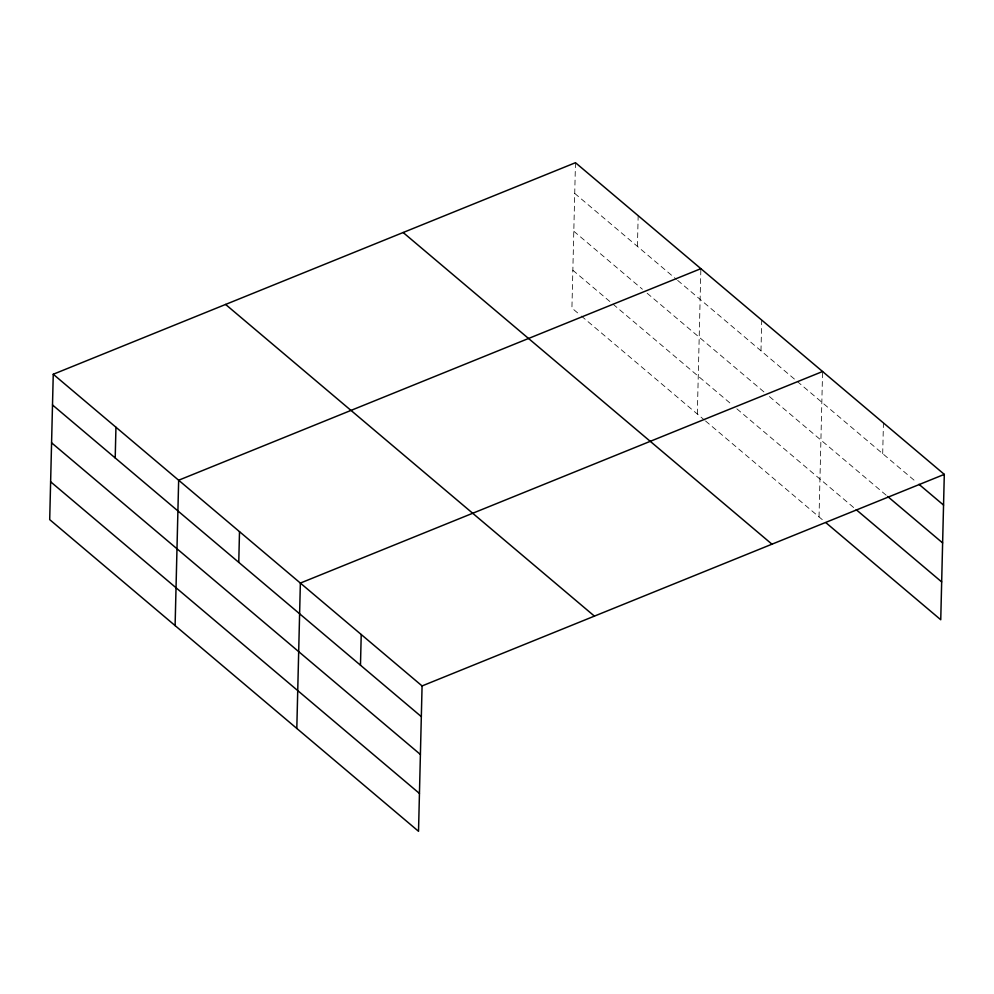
<?xml version="1.0" encoding="UTF-8"?>
<svg xmlns="http://www.w3.org/2000/svg" width="994" height="994" viewBox="0 0 994 994"><rect width="100%" height="100%" fill="white"/><g stroke="black" fill="none" stroke-linecap="round" stroke-linejoin="round"><path stroke-width="0.75" stroke-dasharray="4.97 3.73" d="M575.476 162.705L571.923 308.065L580.198 315.061M637.427 246.388L638.173 215.686M697.328 414.038L700.869 268.666M760.982 350.807L761.727 320.093M819.031 516.892L822.585 371.52M882.697 453.662L883.442 422.947M574.718 193.408L676.467 279.389M677.647 280.383L916.63 482.338M573.799 231.242L642.41 289.229M647.144 293.23L764.734 392.593M769.418 396.556L886.449 495.447M572.842 270.231L611.882 303.22M613.074 304.214L732.18 404.881M736.865 408.832L853.896 507.735M581.391 316.067L704.348 419.965M705.516 420.959L823.715 520.844"/><path stroke-width="1.49" d="M53.254 374.253L49.7 519.626L418.524 831.295L422.077 685.935L53.254 374.253L575.476 162.705L944.3 474.374L940.746 619.747L826.051 522.819M115.205 457.948L115.95 427.246M175.106 625.599L178.659 480.226L700.869 268.666M238.759 562.368L239.504 531.653M296.808 728.453L300.362 583.08L822.585 371.52M360.474 665.222L361.22 634.507M422.077 685.935L944.3 474.374M918.978 484.314L943.554 505.089M887.617 496.441L942.623 542.923M856.244 509.711L941.666 581.912M403.142 232.509L771.965 544.19M225.588 304.437L594.412 616.118M52.508 404.968L421.332 716.637M51.576 442.802L420.4 754.483M50.619 481.779L419.456 793.461"/></g></svg>
